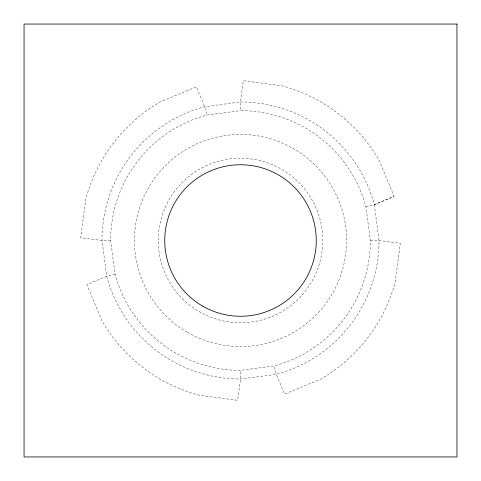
<?xml version="1.0" encoding="UTF-8"?>
<svg xmlns="http://www.w3.org/2000/svg" width="481" height="481" viewBox="0 0 481 481"><rect width="100%" height="100%" fill="white"/><g stroke="black" fill="none" stroke-linecap="round" stroke-linejoin="round"><path stroke-width="0.36" stroke-dasharray="2.4 1.8" d="M365.945 206.89L374.308 204.647L394.125 196.416L379.214 160.413A160.173 160.173 0 0 0 281.956 85.786L243.302 80.694L240.5 101.972L240.5 110.63A129.87 129.87 0 0 1 365.945 206.89L370.37 240.5A129.87 129.87 0 0 1 274.11 365.945L240.5 370.37A129.87 129.87 0 0 1 115.055 274.11L110.63 240.5A129.87 129.87 0 0 1 206.89 115.055L240.5 110.63M374.308 204.647L379.028 240.5A138.528 138.528 0 0 1 276.353 374.308L240.5 379.028A138.528 138.528 0 0 1 106.692 276.353L101.972 240.5A138.528 138.528 0 0 1 204.647 106.692L240.5 101.972A138.528 138.528 0 0 1 374.308 204.647L394.125 196.416M115.055 274.11L106.692 276.353L86.869 284.566L101.786 320.587A160.173 160.173 0 0 0 199.044 395.214L237.698 400.306L240.5 379.028L240.5 370.37M110.63 240.5L101.972 240.5L80.694 237.698L85.786 199.044A160.173 160.173 0 0 1 160.413 101.786L196.434 86.869L204.647 106.692L206.89 115.055M370.37 240.5L379.028 240.5L400.306 243.302L395.214 281.956A160.173 160.173 0 0 1 320.587 379.214L284.566 394.131L276.353 374.308L274.11 365.945M182.341 298.659A82.251 82.251 0 0 0 319.949 261.79A82.251 82.251 0 0 0 219.21 161.051A82.251 82.251 0 0 0 182.341 298.659M187.47 332.353A106.06 106.06 0 0 0 346.56 240.5A106.06 106.06 0 0 0 187.47 148.647A106.06 106.06 0 0 0 187.47 332.353"/><path stroke-width="0.72" d="M456.95 24.05L24.05 24.05L24.05 456.95L456.95 456.95L456.95 24.05M202.621 306.108A75.757 75.757 0 0 0 316.257 240.5A75.757 75.757 0 0 0 202.621 174.892A75.757 75.757 0 0 0 202.621 306.108"/></g></svg>
